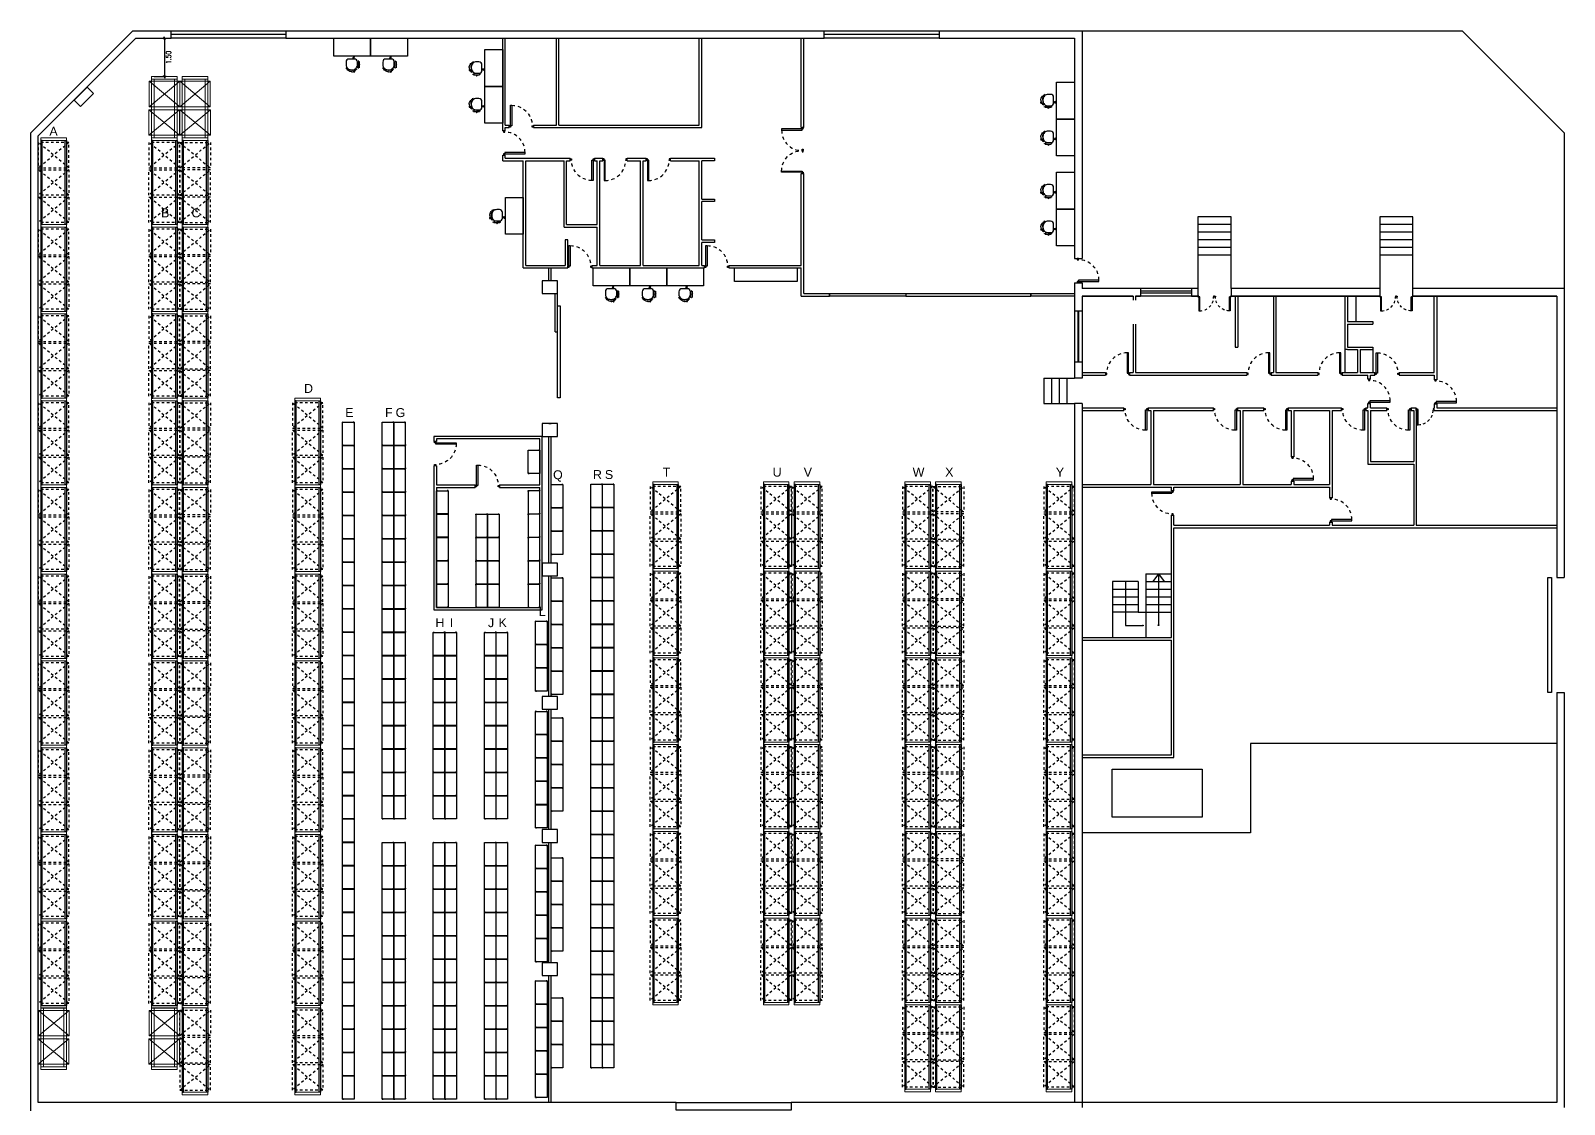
# Model space of a CAD drawing. Header units: metres. Extents: x 2307.3 to 2367.4, y 519 to 589.
# Drawn here: x 2307.3 to 2367.4, y 546.9 to 589 of the extents above; entities that cross this region are included whole.
import ezdxf

# ---------------------------------------------------------------- set-up
doc = ezdxf.new("R2010")
doc.units = ezdxf.units.M
for name, pattern in [('CONTINUA', [0]), ('DASHED', [0.75, 0.5, -0.25]), ('JIS_02_1.2', [2.5, 1.25, -1.25])]:
    doc.linetypes.add(name, pattern=pattern)
for name, color, linetype in [('01-MUROS EXTERIORES', 6, 'Continuous'), ('02-MUROS INTERIORES', 6, 'Continuous'), ('04-CARPINTERIAS', 4, 'Continuous'), ('05-LINEAS DE PROYECCION', 252, 'Continuous'), ('06-MOBILIARIO', 252, 'Continuous'), ('09-REJAS', 3, 'Continuous'), ('10-COTAS', 6, 'Continuous'), ('11-TEXTO', 3, 'Continuous'), ('Cotas', 7, 'Continuous'), ('EST. LIVIANAS - LARA', 252, 'Continuous'), ('estanterías RACK', 30, 'CONTINUA'), ('Mobiliario', 7, 'Continuous'), ('Racks', 10, 'Continuous')]:
    doc.layers.add(name, color=color, linetype=linetype)
for name, color, linetype, lineweight in [('BASTIDOR', 162, 'Continuous', 5), ('bastidores', 5, 'Continuous', 0), ('largueros', 22, 'Continuous', 0), ('Racks General', 8, 'Continuous', 0)]:
    doc.layers.add(name, color=color, linetype=linetype, lineweight=lineweight)
doc.styles.add('COTAS', font='romans.shx', dxfattribs={"width": 0.7})
doc.styles.get("Standard").update_dxf_attribs({"font": 'arial.ttf'})
doc.dimstyles.new('COTA-I-100', dxfattribs={"dimtxt": 0.2, "dimasz": 0.06, "dimexe": 0, "dimexo": 0, "dimgap": 0.04, "dimtad": 0, "dimzin": 4, "dimdsep": 46, "dimtxsty": 'COTAS', "dimblk": 'M2_COTA', "dimcen": 0.06, "dimclrd": 1, "dimclre": 251, "dimclrt": 2, "dimadec": 0, "dimazin": 0, "dimtfac": 1, "dimtmove": 0, "dimatfit": 3, "dimldrblk": 'M2_COTA', "dimfxl": 0, "dimtvp": -0.8, "dimtolj": 1, "dimtzin": 0, "dimarcsym": 0})

# ---------------------------------------------------------------- blocks, each defined once
blk = doc.blocks.new('A$C145B56B2')
at = {"layer": '04-CARPINTERIAS'}
for p, q in [((0.900001, 0.850001), (0.850001, 0.850001)), ((0.850001, 0.850001), (0.850001, 0.050001)), ((0.900001, 0.050001), (0.900001, 0.850001)), ((0.000001, 0.050001), (0.000001, 0.000001)), ((0.050001, 0.050001), (0.000001, 0.050001)), ((0.000001, 0.000001), (0.050001, 0.000001)), ((0.050001, 0.000001), (0.050001, 0.050001)), ((0.850001, 0.050001), (0.900001, 0.050001)), ((0.900001, 0.050001), (0.900001, 0.000001)), ((0.950001, 0.050001), (0.900001, 0.050001)), ((0.900001, 0.000001), (0.950001, 0.000001)), ((0.950001, 0.000001), (0.950001, 0.050001))]:
    blk.add_line(p, q, dxfattribs=at)
at = {"layer": '05-LINEAS DE PROYECCION', "linetype": 'JIS_02_1.2', "ltscale": 0.1}
blk.add_arc((0.850001, 0.050001), 0.8, 90, 180, dxfattribs=at)
blk = doc.blocks.new('M2_COTA')
for p, q in [((-1, 0), (1, 0)), ((0, 1), (0, -1))]:
    blk.add_line(p, q)
at = {"const_width": 0.2}
blk.add_lwpolyline([(-1, -1), (1, 1)], dxfattribs=at)
blk = doc.blocks.new('*D29')
at = {"layer": '10-COTAS', "color": 251, "lineweight": -2, "transparency": 16777216}
for p, q in [((2312.145925, 588.668659), (2312.560088, 588.668659)), ((2312.149858, 587.168659), (2312.560088, 587.168659))]:
    blk.add_line(p, q, dxfattribs=at)
at = {"layer": '10-COTAS', "color": 1, "lineweight": -2, "transparency": 16777216}
blk.add_line((2312.560088, 588.608659), (2312.560088, 587.228659), dxfattribs=at)
at = {"layer": 'Defpoints', "color": 0, "transparency": 16777216}
for p in [(2312.145925, 588.668659), (2312.149858, 587.168659), (2312.560088, 587.168659)]:
    blk.add_point(p, dxfattribs=at)
at = {"layer": '10-COTAS', "color": 1, "lineweight": -2, "transparency": 16777216, "xscale": 0.06, "yscale": 0.06, "zscale": 0.06}
for p, rotation in [((2312.560088, 588.668659), 90), ((2312.560088, 587.168659), 270)]:
    blk.add_blockref('M2_COTA', p, dxfattribs=dict(at, rotation=rotation))
at = {"layer": '10-COTAS', "color": 2, "transparency": 16777216, "insert": (2312.720088, 587.918659), "char_height": 0.2, "attachment_point": 5, "rotation": 90, "style": 'COTAS'}
blk.add_mtext('\\A1;1.50', dxfattribs=at)
blk = doc.blocks.new('A$C0D016993')
at = {"linetype": 'DASHED', "ltscale": 0.05}
for points in [[(0, 1.2), (1, 1.2), (1, 0), (0, 0), (0, 1.2)], [(0, 1.2), (1, 0)], [(1, 1.2), (0, 0)]]:
    blk.add_lwpolyline(points, dxfattribs=at)
blk = doc.blocks.new('m3bblock')
at = {"layer": 'BASTIDOR'}
for points in [[(-749.171764, 662.79461), (-749.071764, 662.79461), (-749.071764, 661.79461), (-749.171764, 661.79461)], [(-749.171764, 662.79461), (-749.071764, 662.79461), (-749.071764, 661.79461), (-749.171764, 661.79461)], [(-745.771764, 662.79461), (-745.671764, 662.79461), (-745.671764, 661.79461), (-745.771764, 661.79461)], [(-745.771764, 662.79461), (-745.671764, 662.79461), (-745.671764, 661.79461), (-745.771764, 661.79461)]]:
    blk.add_lwpolyline(points, close=True, dxfattribs=at)
at = {"layer": 'estanterías RACK'}
for points in [[(-749.071764, 662.74461), (-745.771764, 662.74461), (-745.771764, 662.79461), (-749.071764, 662.79461)], [(-749.071764, 661.84461), (-745.771764, 661.84461), (-745.771764, 661.79461), (-749.071764, 661.79461)]]:
    blk.add_lwpolyline(points, close=True, dxfattribs=at)
at = {"color": 253, "rotation": 180}
for p in [(-747.991764, 662.89461), (-746.921764, 662.89461)]:
    blk.add_blockref('A$C0D016993', p, dxfattribs=at)
at = {"color": 253, "xscale": -1, "rotation": 180}
blk.add_blockref('A$C0D016993', (-746.851764, 662.89461), dxfattribs=at)
blk = doc.blocks.new('Rack 2300')
at = {"layer": 'bastidores'}
for p, q in [((0, 2.4), (0, 2.5)), ((0, 2.5), (1, 2.5)), ((0, 2.4), (0, 2.41)), ((1, 2.5), (1, 2.4)), ((1, 2.4), (0, 2.4)), ((0, 0), (0, 0.1)), ((0, 0.1), (1, 0.1)), ((0, 0), (0, 0.01)), ((1, 0), (0, 0)), ((1, 0.1), (1, 0))]:
    blk.add_line(p, q, dxfattribs=at)
at = {"layer": 'largueros'}
for p, q in [((0.1, 2.4), (0, 2.4)), ((0, 2.4), (0, 0.1)), ((0.1, 0.1), (0.1, 2.4)), ((1, 2.4), (0.9, 2.4)), ((0.9, 2.4), (0.9, 0.1)), ((1, 0.1), (1, 2.4)), ((0, 0.1), (0.1, 0.1)), ((0.9, 0.1), (1, 0.1))]:
    blk.add_line(p, q, dxfattribs=at)
at = {"layer": 'Racks General'}
for p, q in [((1.102585, 2.318255), (-0.097415, 2.318255)), ((-0.097415, 2.318255), (-0.097415, 1.318255)), ((-0.097415, 1.318255), (1.102585, 2.318255)), ((-0.097415, 2.318255), (1.102585, 1.318255)), ((1.102585, 2.318255), (1.102585, 1.318255)), ((1.099031, 1.203554), (-0.100969, 1.203554)), ((-0.100969, 1.203554), (-0.100969, 0.203554)), ((-0.100969, 0.203554), (1.099031, 1.203554)), ((-0.100969, 1.203554), (1.099031, 0.203554)), ((1.102585, 1.318255), (-0.097415, 1.318255)), ((1.099031, 1.203554), (1.099031, 0.203554)), ((1.099031, 0.203554), (-0.100969, 0.203554))]:
    blk.add_line(p, q, dxfattribs=at)
blk = doc.blocks.new('WWSW')
at = {"layer": 'Mobiliario', "color": 0}
for p, q in [((5669.043421, 3007.553047), (5669.043421, 3007.533047)), ((5669.302354, 3007.573047), (5669.063339, 3007.573047)), ((5669.302354, 3007.513047), (5669.063339, 3007.513047)), ((5669.176856, 3007.502994), (5669.177096, 3007.513047)), ((5669.216704, 3007.503047), (5669.216943, 3007.513047)), ((5669.322272, 3007.553047), (5669.322272, 3007.533047)), ((5668.982334, 3007.308047), (5668.972372, 3007.308047)), ((5668.982334, 3007.248047), (5668.972372, 3007.248047)), ((5668.984094, 3007.330045), (5668.974513, 3007.333428)), ((5668.993461, 3007.369139), (5668.984066, 3007.372456)), ((5669.040124, 3007.112115), (5669.006317, 3007.067671)), ((5669.070903, 3007.086679), (5669.037975, 3007.043391)), ((5669.400548, 3007.361631), (5669.452902, 3007.37733)), ((5669.400548, 3007.319886), (5669.464301, 3007.339002)), ((5669.465294, 3007.370609), (5669.470994, 3007.351445))]:
    blk.add_line(p, q, dxfattribs=at)
blk.add_lwpolyline([(5669.517071, 3006.578047), (5670.214199, 3006.578047), (5670.214199, 3008.018047), (5669.517071, 3008.018047)], close=True, dxfattribs=at)
for points in [[(5668.9026, 3007.278047), (5668.9026, 3007.303047, -0.207449), (5669.000053, 3007.462472, -0.207449)], [(5668.972312, 3007.278047), (5668.972312, 3007.303047, -0.178789), (5669.022532, 3007.439562, -0.178789)], [(5669.168344, 3007.573047, -0.107506), (5669.169242, 3007.574972), (5669.186655, 3007.597863, -0.414214), (5669.193634, 3007.598801), (5669.226364, 3007.573699, -0.047977), (5669.227063, 3007.573047, -0.047977)], [(5668.916709, 3007.356021), (5668.896117, 3007.359396, -0.414214), (5668.892004, 3007.365136), (5668.896625, 3007.393564, -0.414214), (5668.902341, 3007.397693), (5668.934556, 3007.392414)], [(5668.9026, 3007.278047), (5668.9026, 3007.253047, 0.207449), (5669.000053, 3007.093623, 0.207449)], [(5668.972312, 3007.278047), (5668.972312, 3007.253047, 0.178789), (5669.022532, 3007.116532, 0.178789)], [(5669.496175, 3007.359768), (5669.465696, 3007.331954, -0.414214), (5669.458662, 3007.332292), (5669.455089, 3007.33624)], [(5669.458108, 3007.377464), (5669.470185, 3007.388484, -0.414214), (5669.477219, 3007.388147), (5669.496511, 3007.366831, -0.414214), (5669.496175, 3007.359768, -0.414214)]]:
    blk.add_lwpolyline(points, format="xyb", dxfattribs=at)
blk.add_lwpolyline([(5669.181451, 3007.503047), (5669.28104, 3007.503047, -0.414214), (5669.400548, 3007.383047), (5669.400548, 3007.173047, -0.414214), (5669.28104, 3007.053047), (5669.181451, 3007.053047, -0.414214), (5668.982271, 3007.253047), (5668.982271, 3007.303047, -0.414214)], format="xyb", close=True, dxfattribs=at)
for centre, radius, start, end in [((5669.007684, 3007.447447), 0.016866, 62.127554, 207.020489), ((5669.063339, 3007.553047), 0.02, 180, 270), ((5669.063339, 3007.533047), 0.02, 270, 0), ((5669.302354, 3007.553047), 0.02, 90, 180), ((5669.302354, 3007.533047), 0.02, 0, 90), ((5668.931651, 3007.380362), 0.01, 170.782548, 250.626874), ((5668.925044, 3007.361495), 0.01, 250.626874, 302.01099), ((5669.007684, 3007.108648), 0.016866, 332.979511, 117.872446), ((5669.455752, 3007.367748), 0.01, 106.626874, 196.626874), ((5669.461451, 3007.348584), 0.01, 16.626874, 106.626874)]:
    blk.add_arc(centre, radius, start, end, dxfattribs=at)
blk = doc.blocks.new('estanteria_liviana_90x45')
for p, q in [((-0.9125, 0.448), (-0.9125, 0.416)), ((-0.9105, 0.416), (-0.9125, 0.416)), ((-0.9125, 0.003), (-0.9125, 0.035)), ((-0.9105, 0.035), (-0.9125, 0.035)), ((-0.9105, 0.448), (-0.9105, 0.416)), ((-0.9105, 0.003), (-0.9105, 0.035)), ((-0.8755, 0.453), (-0.9075, 0.453)), ((-0.8755, 0.451), (-0.9075, 0.451)), ((-0.8755, 0), (-0.9075, 0)), ((-0.8755, 0.451), (-0.8755, 0.453)), ((-0.8755, 0), (-0.8755, -0.002)), ((-0.0345, 0.453), (-0.0025, 0.453)), ((-0.0345, 0.451), (-0.0345, 0.453)), ((-0.0345, 0.451), (-0.0025, 0.451)), ((-0.0345, 0), (-0.0025, 0)), ((-0.0345, 0), (-0.0345, -0.002)), ((0.0005, 0.448), (0.0005, 0.416)), ((0.0005, 0.416), (0.0025, 0.416)), ((0.0005, 0.003), (0.0005, 0.035)), ((0.0005, 0.035), (0.0025, 0.035)), ((0.0025, 0.448), (0.0025, 0.416)), ((0.0025, 0.003), (0.0025, 0.035)), ((-0.8755, -0.002), (-0.9075, -0.002)), ((-0.0345, -0.002), (-0.0025, -0.002))]:
    blk.add_line(p, q)
blk.add_lwpolyline([(-0.9125, 0), (-0.9125, 0.451), (0.0005, 0.451), (0.0005, 0)], close=True)
for centre, radius, start, end in [((-0.9075, 0.448), 0.005, 90, 180), ((-0.9075, 0.003), 0.005, 180, 270), ((-0.9075, 0.448), 0.003, 90, 180), ((-0.9075, 0.003), 0.003, 180, 270), ((-0.0025, 0.448), 0.005, 0, 90), ((-0.0025, 0.448), 0.003, 0, 90), ((-0.0025, 0.003), 0.003, 270, 0), ((-0.0025, 0.003), 0.005, 270, 0)]:
    blk.add_arc(centre, radius, start, end)

msp = doc.modelspace()

# ---------------------------------------------------------------- linework, layer by layer
at = {"layer": '01-MUROS EXTERIORES'}
for p, q in [((2311.316878, 588.968659), (2307.316878, 584.968659)), ((2311.441142, 588.668659), (2307.616878, 584.844395)), ((2311.316878, 588.968659), (2311.316878, 588.968659)), ((2311.316878, 588.968659), (2312.816878, 588.968659)), ((2311.441142, 588.668659), (2312.816878, 588.668659)), ((2317.316878, 588.968659), (2317.316878, 588.668659)), ((2317.316878, 588.968659), (2338.416878, 588.968659)), ((2317.316878, 588.668659), (2338.416878, 588.668659)), ((2342.916878, 588.968659), (2348.516878, 588.968659)), ((2342.916878, 588.668659), (2348.216878, 588.668659)), ((2348.216878, 588.668659), (2348.216878, 580.04249)), ((2348.516878, 588.968659), (2348.516878, 580.04249)), ((2307.316878, 527.168659), (2307.316878, 584.968659)), ((2307.616878, 546.968659), (2307.616878, 584.844395)), ((2325.916878, 585.268659), (2326.066285, 585.268659)), ((2325.916878, 585.168659), (2326.066285, 585.168659)), ((2327.016285, 585.268659), (2327.916878, 585.268659)), ((2327.016285, 585.168659), (2333.616878, 585.168659)), ((2328.016878, 585.268659), (2333.516878, 585.268659)), ((2367.416878, 584.968659), (2367.416878, 578.468659)), ((2325.816878, 583.868659), (2326.616878, 583.868659)), ((2325.916878, 583.968659), (2328.46202, 583.968659)), ((2326.716878, 583.868659), (2328.216878, 583.868659)), ((2328.316878, 583.868659), (2328.46202, 583.868659)), ((2329.41202, 583.968659), (2329.735491, 583.968659)), ((2329.41202, 583.868659), (2329.516878, 583.868659)), ((2329.616878, 583.868659), (2329.735491, 583.868659)), ((2330.685491, 583.968659), (2331.435491, 583.968659)), ((2330.685491, 583.868659), (2331.216878, 583.868659)), ((2331.316878, 583.868659), (2331.435491, 583.868659)), ((2332.385491, 583.968659), (2333.616878, 583.968659)), ((2332.385491, 583.868659), (2333.516878, 583.868659)), ((2326.616878, 579.668659), (2328.361911, 579.668659)), ((2326.716878, 579.768659), (2328.261911, 579.768659)), ((2329.311911, 579.768659), (2329.516878, 579.768659)), ((2329.311911, 579.668659), (2333.726669, 579.668659)), ((2329.616878, 579.768659), (2331.216878, 579.768659)), ((2331.316878, 579.768659), (2333.516878, 579.768659)), ((2333.616878, 579.768659), (2333.726669, 579.768659)), ((2334.676669, 579.768659), (2337.516878, 579.768659)), ((2334.676669, 579.668659), (2337.516878, 579.668659)), ((2348.216878, 579.09249), (2348.216878, 577.988814)), ((2348.516878, 579.09249), (2348.516878, 578.868659)), ((2350.808955, 578.868659), (2348.516878, 578.868659)), ((2350.808955, 578.868659), (2350.808955, 578.568659)), ((2353.059665, 578.868659), (2352.808955, 578.868659)), ((2352.808955, 578.868659), (2352.808955, 578.568659)), ((2353.059665, 578.868659), (2353.059665, 578.568659)), ((2360.184451, 578.868659), (2354.359665, 578.868659)), ((2354.359665, 578.868659), (2354.359665, 578.568659)), ((2367.416878, 578.868659), (2361.484451, 578.868659)), ((2348.516878, 578.568659), (2348.516878, 577.988814)), ((2350.516878, 578.568659), (2348.516878, 578.568659)), ((2350.616878, 578.568659), (2350.808955, 578.568659)), ((2350.808955, 578.568659), (2350.616878, 578.568659)), ((2353.059665, 578.568659), (2352.808955, 578.568659)), ((2360.184451, 578.568659), (2354.359665, 578.568659)), ((2367.116878, 578.568659), (2361.484451, 578.568659)), ((2367.116878, 578.568659), (2367.116878, 567.538659)), ((2367.416878, 578.468659), (2367.416878, 567.538659)), ((2348.216878, 577.988814), (2348.516878, 577.988814)), ((2348.216878, 575.988814), (2348.516878, 575.988814)), ((2348.216878, 575.988814), (2348.216878, 575.351895)), ((2348.516878, 575.988814), (2348.516878, 575.351895)), ((2348.216878, 574.351895), (2348.216878, 546.968659)), ((2348.516878, 574.351895), (2348.516878, 546.768659)), ((2367.116878, 567.538659), (2367.416878, 567.538659)), ((2367.116878, 563.038659), (2367.416878, 563.038659)), ((2367.116878, 563.038659), (2367.116878, 546.968659)), ((2367.416878, 563.038659), (2367.416878, 546.768659)), ((2332.616878, 546.968659), (2307.616878, 546.968659)), ((2367.116878, 546.968659), (2337.116878, 546.968659)), ((2337.116878, 546.968659), (2337.116878, 546.768659))]:
    msp.add_line(p, q, dxfattribs=at)
at = {"layer": '01-MUROS EXTERIORES', "color": 0}
for p, q in [((2353.059665, 581.668659), (2353.059665, 578.868659)), ((2354.359665, 581.668659), (2353.059665, 581.668659)), ((2354.359665, 581.368659), (2353.059665, 581.368659)), ((2354.359665, 578.868659), (2354.359665, 581.668659)), ((2361.484451, 581.668659), (2360.184451, 581.668659)), ((2360.184451, 581.668659), (2360.184451, 578.568659)), ((2361.484451, 581.368659), (2360.184451, 581.368659)), ((2361.484451, 578.568659), (2361.484451, 581.668659)), ((2354.359665, 581.068659), (2353.059665, 581.068659)), ((2354.359665, 580.768659), (2353.059665, 580.768659)), ((2361.484451, 581.068659), (2360.184451, 581.068659)), ((2361.484451, 580.768659), (2360.184451, 580.768659)), ((2354.359665, 580.468659), (2353.059665, 580.468659)), ((2354.359665, 580.168659), (2353.059665, 580.168659)), ((2361.484451, 580.468659), (2360.184451, 580.468659)), ((2361.484451, 580.168659), (2360.184451, 580.168659))]:
    msp.add_line(p, q, dxfattribs=at)
at = {"layer": '02-MUROS INTERIORES'}
for p, q in [((2312.816878, 588.668659), (2312.816878, 588.968659)), ((2325.816878, 585.046284), (2325.816878, 588.668659)), ((2325.916878, 585.268659), (2325.916878, 588.668659)), ((2327.916878, 585.268659), (2327.916878, 588.668659)), ((2328.016878, 585.268659), (2328.016878, 588.668659)), ((2333.516878, 585.268659), (2333.516878, 588.668659)), ((2333.616878, 585.168659), (2333.616878, 588.668659)), ((2337.516878, 585.168659), (2337.516878, 588.668659)), ((2337.616878, 585.168659), (2337.616878, 588.668659)), ((2338.416878, 588.668659), (2338.416878, 588.968659)), ((2342.916878, 588.968659), (2342.916878, 588.668659)), ((2325.816878, 585.046284), (2325.916878, 585.046284)), ((2325.916878, 585.046284), (2325.916878, 585.168659)), ((2326.066285, 585.268659), (2326.066285, 585.168659)), ((2327.016285, 585.268659), (2327.016285, 585.168659)), ((2337.516878, 585.168659), (2337.616878, 585.168659)), ((2337.516878, 584.268199), (2337.516878, 584.269119)), ((2325.816878, 583.868659), (2325.816878, 584.096284)), ((2325.816878, 584.096284), (2325.916878, 584.096284)), ((2325.916878, 583.968659), (2325.916878, 584.096284)), ((2326.616878, 579.668659), (2326.616878, 583.868659)), ((2326.716878, 579.768659), (2326.716878, 583.868659)), ((2328.216878, 581.268659), (2328.216878, 583.868659)), ((2328.316878, 581.368659), (2328.316878, 583.868659)), ((2328.316878, 583.868659), (2328.46202, 583.868659)), ((2328.46202, 583.868659), (2328.46202, 583.968659)), ((2329.41202, 583.868659), (2329.41202, 583.968659)), ((2329.41202, 583.868659), (2329.516878, 583.868659)), ((2329.516878, 581.368659), (2329.516878, 583.868659)), ((2329.616878, 579.768659), (2329.616878, 583.868659)), ((2329.735491, 583.868659), (2329.735491, 583.968659)), ((2330.685491, 583.868659), (2330.685491, 583.968659)), ((2331.216878, 579.768659), (2331.216878, 583.868659)), ((2331.316878, 579.768659), (2331.316878, 583.868659)), ((2331.435491, 583.868659), (2331.435491, 583.968659)), ((2332.385491, 583.868659), (2332.385491, 583.968659)), ((2333.516878, 579.768659), (2333.516878, 583.868659)), ((2333.616878, 583.968659), (2334.116878, 583.968659)), ((2334.116878, 583.868659), (2333.616878, 583.868659)), ((2333.616878, 582.368659), (2333.616878, 583.868659)), ((2334.116878, 583.968659), (2334.116878, 583.868659)), ((2337.516878, 583.368659), (2337.616878, 583.368659)), ((2337.516878, 579.768659), (2337.516878, 583.368659)), ((2337.616878, 578.668659), (2337.616878, 583.368659)), ((2333.616878, 582.368659), (2334.116878, 582.368659)), ((2334.116878, 582.268659), (2333.616878, 582.268659)), ((2333.616878, 580.768659), (2333.616878, 582.268659)), ((2334.116878, 582.368659), (2334.116878, 582.268659)), ((2328.216878, 581.268659), (2329.516878, 581.268659)), ((2328.316878, 581.368659), (2329.516878, 581.368659)), ((2329.516878, 579.768659), (2329.516878, 581.268659)), ((2328.361911, 580.768659), (2328.261911, 580.768659)), ((2328.261911, 580.768659), (2328.261911, 579.768659)), ((2328.361911, 579.768659), (2328.361911, 580.768659)), ((2333.616878, 580.768659), (2334.116878, 580.768659)), ((2333.616878, 579.768659), (2333.616878, 580.668659)), ((2334.116878, 580.668659), (2333.616878, 580.668659)), ((2334.116878, 580.768659), (2334.116878, 580.668659)), ((2348.216878, 580.04249), (2348.516878, 580.04249)), ((2328.361911, 579.768659), (2328.361911, 579.668659)), ((2329.311911, 579.768659), (2329.311911, 579.668659)), ((2333.726669, 579.768659), (2333.726669, 579.668659)), ((2334.676669, 579.768659), (2334.676669, 579.668659)), ((2337.516878, 578.568659), (2337.516878, 579.668659)), ((2348.216878, 579.09249), (2348.516878, 579.09249)), ((2337.516878, 578.568659), (2338.616878, 578.568659)), ((2337.616878, 578.668659), (2338.616878, 578.668659)), ((2338.616878, 578.668659), (2338.616878, 578.568659)), ((2341.616878, 578.668659), (2341.616878, 578.568659)), ((2341.616878, 578.668659), (2346.516878, 578.668659)), ((2341.616878, 578.568659), (2346.516878, 578.568659)), ((2348.516878, 578.568659), (2350.516878, 578.568659)), ((2350.516878, 578.568659), (2350.516878, 578.411249)), ((2350.616878, 578.568659), (2350.616878, 578.411249)), ((2350.616878, 578.568659), (2350.616878, 578.411249)), ((2352.808955, 578.568659), (2353.059665, 578.568659)), ((2354.359665, 578.568659), (2360.184451, 578.568659)), ((2354.516878, 578.568659), (2354.516878, 576.568659)), ((2354.516878, 578.568659), (2354.616878, 578.568659)), ((2354.616878, 578.568659), (2354.616878, 576.568659)), ((2356.016878, 578.568659), (2356.016878, 575.568659)), ((2356.116878, 578.568659), (2356.116878, 575.568659)), ((2358.816878, 578.568659), (2358.816878, 576.468659)), ((2358.916878, 578.568659), (2358.916878, 577.568659)), ((2361.484451, 578.568659), (2367.116878, 578.568659)), ((2362.316878, 575.568659), (2362.316878, 578.568659)), ((2362.416878, 578.568659), (2362.416878, 575.29023)), ((2358.916878, 577.568659), (2359.916878, 577.568659)), ((2359.916878, 577.568659), (2359.916878, 577.468659)), ((2350.516878, 577.461249), (2350.516878, 575.568659)), ((2350.616878, 577.461249), (2350.616878, 575.568659)), ((2350.616878, 577.461249), (2350.616878, 575.568659)), ((2358.916878, 577.468659), (2359.916878, 577.468659)), ((2358.916878, 577.468659), (2358.916878, 576.568659)), ((2354.516878, 576.568659), (2354.616878, 576.568659)), ((2358.916878, 576.468659), (2358.816878, 576.468659)), ((2358.916878, 576.568659), (2359.916878, 576.568659)), ((2358.916878, 576.468659), (2359.316878, 576.468659)), ((2359.316878, 576.468659), (2359.316878, 575.568659)), ((2359.416878, 576.468659), (2359.416878, 575.568659)), ((2359.416878, 576.468659), (2359.916878, 576.468659)), ((2359.916878, 576.568659), (2359.916878, 576.468659)), ((2348.516878, 575.351895), (2348.216878, 575.351895)), ((2348.516878, 575.568659), (2349.432579, 575.568659)), ((2348.516878, 575.468659), (2349.432579, 575.468659)), ((2349.432579, 575.568659), (2349.432579, 575.468659)), ((2350.382579, 575.568659), (2350.382579, 575.468659)), ((2350.382579, 575.568659), (2350.516878, 575.568659)), ((2350.382579, 575.468659), (2354.976169, 575.468659)), ((2350.616878, 575.568659), (2354.976169, 575.568659)), ((2354.976169, 575.568659), (2354.976169, 575.468659)), ((2355.926169, 575.568659), (2355.926169, 575.468659)), ((2355.926169, 575.568659), (2356.016878, 575.568659)), ((2355.926169, 575.468659), (2357.754895, 575.468659)), ((2356.116878, 575.568659), (2357.754895, 575.568659)), ((2357.754895, 575.568659), (2357.754895, 575.468659)), ((2358.704895, 575.568659), (2358.704895, 575.468659)), ((2358.704895, 575.568659), (2359.316878, 575.568659)), ((2358.704895, 575.468659), (2359.716878, 575.468659)), ((2359.416878, 575.568659), (2359.991206, 575.568659)), ((2359.716878, 575.314227), (2359.716878, 575.468659)), ((2359.816878, 575.314227), (2359.716878, 575.314227)), ((2359.816878, 575.314227), (2359.816878, 575.468659)), ((2359.816878, 575.468659), (2359.991206, 575.468659)), ((2359.991206, 575.568659), (2359.991206, 575.468659)), ((2360.941206, 575.568659), (2360.941206, 575.468659)), ((2360.941206, 575.568659), (2362.316878, 575.568659)), ((2360.941206, 575.468659), (2362.316878, 575.468659)), ((2362.316878, 575.468659), (2362.316878, 575.29023)), ((2362.416878, 575.29023), (2362.316878, 575.29023)), ((2348.516878, 574.351895), (2348.216878, 574.351895)), ((2348.516878, 574.18537), (2350.155585, 574.18537)), ((2348.516878, 574.08537), (2350.155585, 574.08537)), ((2348.516878, 574.08537), (2348.516878, 571.18537)), ((2350.155585, 574.08537), (2350.155585, 574.18537)), ((2351.105585, 574.08537), (2351.105585, 574.18537)), ((2351.105585, 574.18537), (2353.664258, 574.18537)), ((2351.105585, 574.08537), (2351.216878, 574.08537)), ((2351.216878, 574.08537), (2351.216878, 571.18537)), ((2351.316878, 574.08537), (2351.316878, 571.18537)), ((2351.316878, 574.08537), (2353.664258, 574.08537)), ((2353.664258, 574.08537), (2353.664258, 574.18537)), ((2354.614258, 574.08537), (2354.614258, 574.18537)), ((2354.614258, 574.18537), (2355.647174, 574.18537)), ((2354.614258, 574.08537), (2354.716878, 574.08537)), ((2354.716878, 574.08537), (2354.716878, 571.18537)), ((2354.816878, 574.08537), (2354.816878, 571.18537)), ((2354.816878, 574.08537), (2355.647174, 574.08537)), ((2355.647174, 574.08537), (2355.647174, 574.18537)), ((2356.597174, 574.08537), (2356.597174, 574.18537)), ((2356.597174, 574.18537), (2358.683731, 574.18537)), ((2356.597174, 574.08537), (2356.716878, 574.08537)), ((2356.716878, 574.08537), (2356.716878, 572.262597)), ((2356.816878, 574.08537), (2356.816878, 572.262597)), ((2356.816878, 574.08537), (2358.216878, 574.08537)), ((2358.216878, 574.08537), (2358.216878, 571.18537)), ((2358.316878, 574.08537), (2358.316878, 570.661875)), ((2358.316878, 574.08537), (2358.683731, 574.08537)), ((2358.683731, 574.08537), (2358.683731, 574.18537)), ((2359.633731, 574.08537), (2359.633731, 574.18537)), ((2359.633731, 574.18537), (2359.716878, 574.18537)), ((2359.633731, 574.08537), (2359.716878, 574.08537)), ((2359.716878, 574.18537), (2359.716878, 574.364227)), ((2359.816878, 574.364227), (2359.716878, 574.364227)), ((2359.716878, 574.08537), (2359.716878, 571.98537)), ((2359.816878, 574.18537), (2359.816878, 574.364227)), ((2359.816878, 574.18537), (2360.458841, 574.18537)), ((2359.816878, 574.08537), (2359.816878, 572.08537)), ((2359.816878, 574.08537), (2360.458841, 574.08537)), ((2359.816878, 574.08537), (2360.458841, 574.08537)), ((2360.458841, 574.08537), (2360.458841, 574.18537)), ((2361.408841, 574.08537), (2361.408841, 574.18537)), ((2361.408841, 574.18537), (2361.616878, 574.18537)), ((2361.408841, 574.08537), (2361.516878, 574.08537)), ((2361.408841, 574.08537), (2361.516878, 574.08537)), ((2361.516878, 574.08537), (2361.516878, 572.08537)), ((2361.516878, 574.08537), (2361.516878, 574.08537)), ((2361.616878, 574.08537), (2361.616878, 574.18537)), ((2361.616878, 574.08537), (2361.616878, 569.58537)), ((2362.316725, 574.08537), (2362.316725, 574.18537)), ((2362.316725, 574.18537), (2362.316878, 574.18537)), ((2362.316725, 574.08537), (2367.116878, 574.08537)), ((2362.416878, 574.34023), (2362.316878, 574.34023)), ((2362.316878, 574.34023), (2362.316878, 574.18537)), ((2362.416878, 574.34023), (2362.416878, 574.18537)), ((2362.416878, 574.18537), (2367.116878, 574.18537)), ((2327.366878, 573.068659), (2323.116878, 573.068659)), ((2323.116878, 573.068659), (2323.116878, 572.86987)), ((2323.216878, 572.86987), (2323.116878, 572.86987)), ((2327.266878, 572.968659), (2323.216878, 572.968659)), ((2323.216878, 572.968659), (2323.216878, 572.86987)), ((2327.266878, 571.168659), (2327.266878, 572.968659)), ((2327.366878, 571.068659), (2327.366878, 573.068659)), ((2356.716878, 572.262597), (2356.816878, 572.262597)), ((2356.816878, 572.262597), (2356.716878, 572.262597)), ((2323.216878, 571.91987), (2323.116878, 571.91987)), ((2323.116878, 571.91987), (2323.116878, 571.168659)), ((2323.216878, 571.91987), (2323.216878, 571.168659)), ((2359.716878, 571.98537), (2361.516878, 571.98537)), ((2359.816878, 572.08537), (2361.516878, 572.08537)), ((2361.516878, 571.98537), (2361.516878, 569.58537)), ((2323.116878, 571.168659), (2323.116878, 566.268659)), ((2323.216878, 571.168659), (2324.739344, 571.168659)), ((2323.216878, 571.068659), (2324.739344, 571.068659)), ((2323.216878, 571.068659), (2323.216878, 566.368659)), ((2324.739344, 571.168659), (2324.739344, 571.068659)), ((2325.689344, 571.168659), (2325.689344, 571.068659)), ((2325.689344, 571.168659), (2327.266878, 571.168659)), ((2325.689344, 571.068659), (2327.266878, 571.068659)), ((2327.266878, 566.368659), (2327.266878, 571.068659)), ((2327.366878, 566.268659), (2327.366878, 571.068659)), ((2348.516878, 571.18537), (2351.216878, 571.18537)), ((2348.516878, 571.08537), (2352.016878, 571.08537)), ((2351.316878, 571.18537), (2354.716878, 571.18537)), ((2352.016878, 570.938041), (2352.016878, 571.08537)), ((2352.116878, 571.08537), (2358.216878, 571.08537)), ((2352.116878, 570.938041), (2352.116878, 571.08537)), ((2354.816878, 571.18537), (2356.716878, 571.18537)), ((2356.716878, 571.312597), (2356.816878, 571.312597)), ((2356.716878, 571.312597), (2356.716878, 571.18537)), ((2356.816878, 571.312597), (2356.716878, 571.312597)), ((2356.816878, 571.312597), (2356.816878, 571.18537)), ((2356.816878, 571.18537), (2358.216878, 571.18537)), ((2358.216878, 571.08537), (2358.216878, 570.661875)), ((2352.016878, 570.938041), (2352.116878, 570.938041)), ((2358.216878, 570.661875), (2358.316878, 570.661875)), ((2352.016878, 569.988041), (2352.116878, 569.988041)), ((2352.016878, 565.18537), (2352.016878, 569.988041)), ((2352.116878, 569.58537), (2352.116878, 569.988041)), ((2352.116878, 569.58537), (2358.216878, 569.58537)), ((2352.116878, 569.48537), (2367.116878, 569.48537)), ((2352.116878, 560.48537), (2352.116878, 569.48537)), ((2358.216878, 569.711875), (2358.316878, 569.711875)), ((2358.216878, 569.711875), (2358.216878, 569.58537)), ((2358.316878, 569.711875), (2358.316878, 569.58537)), ((2358.316878, 569.58537), (2361.516878, 569.58537)), ((2361.616878, 569.58537), (2367.116878, 569.58537)), ((2323.116878, 566.268659), (2327.366878, 566.268659)), ((2323.216878, 566.368659), (2327.266878, 566.368659)), ((2348.516878, 565.18537), (2352.016878, 565.18537)), ((2348.516878, 565.08537), (2352.016878, 565.08537)), ((2352.016878, 560.58537), (2352.016878, 565.08537)), ((2348.516878, 560.58537), (2352.016878, 560.58537)), ((2348.516878, 560.48537), (2352.116878, 560.48537))]:
    msp.add_line(p, q, dxfattribs=at)
at = {"layer": '02-MUROS INTERIORES', "color": 0}
for p, q in [((2347.016878, 575.351895), (2347.016878, 574.351895)), ((2347.016878, 575.351895), (2348.216878, 575.351895)), ((2347.316878, 575.351895), (2347.316878, 574.351895)), ((2347.616878, 575.351895), (2347.616878, 574.351895)), ((2347.916878, 575.351895), (2347.916878, 574.351895)), ((2347.016878, 574.351895), (2348.216878, 574.351895)), ((2367.116878, 561.038659), (2355.116878, 561.038659)), ((2355.116878, 561.038659), (2355.116878, 557.538659)), ((2355.116878, 557.538659), (2348.516878, 557.538659))]:
    msp.add_line(p, q, dxfattribs=at)
at = {"layer": '04-CARPINTERIAS'}
for p, q in [((2346.516878, 578.668659), (2346.516878, 578.568659)), ((2348.216878, 578.668659), (2348.216878, 578.568659))]:
    msp.add_line(p, q, dxfattribs=at)
at = {"layer": '05-LINEAS DE PROYECCION', "color": 0, "linetype": 'Continuous'}
for p, q in [((2348.516878, 588.968659), (2363.416878, 588.968659)), ((2363.416878, 588.968659), (2367.416878, 584.968659))]:
    msp.add_line(p, q, dxfattribs=at)
at = {"layer": '06-MOBILIARIO'}
for p, q in [((2359.256357, 577.568659), (2359.256357, 578.568659)), ((2358.816878, 576.468659), (2358.816878, 575.568659)), ((2359.916878, 576.468659), (2359.916878, 575.568659)), ((2350.716878, 567.38537), (2349.716878, 567.38537)), ((2349.716878, 567.38537), (2349.716878, 566.173506)), ((2350.216878, 567.38537), (2350.216878, 565.657323)), ((2350.716878, 567.38537), (2350.716878, 566.18537)), ((2351.016878, 567.68537), (2352.016878, 567.68537)), ((2351.016878, 567.68537), (2351.016878, 566.18537)), ((2351.016878, 567.38537), (2352.016878, 567.38537)), ((2351.516878, 567.68537), (2351.297702, 567.38537)), ((2351.516878, 567.68537), (2351.516878, 565.68537)), ((2351.516878, 567.68537), (2351.736054, 567.38537)), ((2350.716878, 567.073506), (2349.716878, 567.073506)), ((2350.716878, 566.773506), (2349.716878, 566.773506)), ((2351.016878, 567.08537), (2352.016878, 567.08537)), ((2351.016878, 566.78537), (2352.016878, 566.78537)), ((2350.716878, 566.473506), (2349.716878, 566.473506)), ((2350.716878, 566.18537), (2349.716878, 566.18537)), ((2349.716878, 566.173506), (2349.716878, 565.18537)), ((2350.716878, 566.18537), (2351.016878, 566.18537)), ((2351.016878, 566.48537), (2352.016878, 566.48537)), ((2351.016878, 566.18537), (2352.016878, 566.18537)), ((2351.016878, 566.18537), (2351.016878, 565.18537)), ((2350.216878, 565.657323), (2350.889738, 565.657323))]:
    msp.add_line(p, q, dxfattribs=at)
msp.add_lwpolyline([(2349.696907, 560.022923), (2353.224494, 560.022923), (2353.224494, 558.153197), (2349.696907, 558.153197)], close=True, dxfattribs=at)
for centre in [(2350.904351, 565.657323), (2351.516878, 565.670756)]:
    msp.add_circle(centre, 0.014613, dxfattribs=at)
at = {"layer": '09-REJAS', "color": 2}
for p, q in [((2317.316878, 588.818659), (2312.816878, 588.818659)), ((2342.916878, 588.818659), (2338.416878, 588.818659)), ((2352.808955, 578.868659), (2350.808955, 578.868659)), ((2327.866878, 577.168659), (2327.866878, 578.668659)), ((2327.966878, 577.168659), (2327.966878, 578.668659)), ((2352.808955, 578.756098), (2350.808955, 578.756098)), ((2352.808955, 578.685998), (2350.808955, 578.685998)), ((2352.808955, 578.568659), (2350.808955, 578.568659)), ((2348.216878, 577.988814), (2348.216878, 575.988814)), ((2348.356878, 577.988814), (2348.356878, 575.988814)), ((2348.376878, 577.988814), (2348.376878, 575.988814)), ((2348.516878, 577.988814), (2348.516878, 575.988814))]:
    msp.add_line(p, q, dxfattribs=at)
at = {"layer": '09-REJAS'}
for p, q in [((2327.616878, 579.168659), (2327.616878, 579.668659)), ((2327.716878, 579.168659), (2327.716878, 579.668659)), ((2327.866878, 577.168659), (2327.966878, 577.168659)), ((2327.616878, 573.568659), (2327.716878, 573.568659)), ((2327.616878, 568.098659), (2327.616878, 573.068659)), ((2327.716878, 568.098659), (2327.716878, 573.068659)), ((2327.616878, 562.878659), (2327.616878, 567.598659)), ((2327.716878, 562.878659), (2327.716878, 567.598659)), ((2327.616878, 557.658659), (2327.616878, 562.378659)), ((2327.716878, 557.658659), (2327.716878, 562.378659)), ((2327.616878, 552.438659), (2327.616878, 557.158659)), ((2327.716878, 552.438659), (2327.716878, 557.158659)), ((2327.616878, 546.968659), (2327.616878, 551.938659)), ((2327.716878, 546.968659), (2327.716878, 551.938659))]:
    msp.add_line(p, q, dxfattribs=at)
at = {"layer": '09-REJAS', "color": 2}
for points in [[(2317.316878, 588.968659), (2317.316878, 588.668659), (2312.816878, 588.668659), (2312.816878, 588.968659)], [(2342.916878, 588.968659), (2342.916878, 588.668659), (2338.416878, 588.668659), (2338.416878, 588.968659)], [(2327.966878, 578.181244), (2328.066878, 578.181244), (2328.066878, 574.581244), (2327.966878, 574.581244)], [(2338.616878, 578.668659), (2341.616878, 578.668659), (2341.616878, 578.568659), (2338.616878, 578.568659)], [(2346.516878, 578.668659), (2348.216878, 578.668659), (2348.216878, 578.568659), (2346.516878, 578.568659)], [(2366.768343, 567.538659), (2366.918343, 567.538659), (2366.918343, 563.038659), (2366.768343, 563.038659)], [(2332.616878, 546.668659), (2332.616878, 546.968659), (2337.116878, 546.968659), (2337.116878, 546.668659)]]:
    msp.add_lwpolyline(points, close=True, dxfattribs=at)
at = {"layer": '09-REJAS'}
for points in [[(2327.966878, 579.168659), (2327.366878, 579.168659), (2327.366878, 578.668659), (2327.966878, 578.668659)], [(2327.966878, 573.568659), (2327.366878, 573.568659), (2327.366878, 573.068659), (2327.966878, 573.068659)], [(2327.966878, 568.098659), (2327.366878, 568.098659), (2327.366878, 567.598659), (2327.966878, 567.598659)], [(2327.966878, 562.878659), (2327.366878, 562.878659), (2327.366878, 562.378659), (2327.966878, 562.378659)], [(2327.966878, 557.658659), (2327.366878, 557.658659), (2327.366878, 557.158659), (2327.966878, 557.158659)], [(2327.966878, 552.438659), (2327.366878, 552.438659), (2327.366878, 551.938659), (2327.966878, 551.938659)]]:
    msp.add_lwpolyline(points, close=True, dxfattribs=at)
at = {"layer": 'Cotas'}
msp.add_lwpolyline([(2337.347877, 579.145284), (2334.903977, 579.145284), (2334.903977, 579.668659), (2337.347877, 579.668659)], close=True, dxfattribs=at)
at = {"layer": 'Mobiliario', "color": 0, "linetype": 'ByBlock'}
msp.add_lwpolyline([(2309.266365, 586.000938), (2309.775482, 586.510055), (2309.52901, 586.756527), (2309.019893, 586.24741)], close=True, dxfattribs=at)

# ---------------------------------------------------------------- block references
at = {"layer": '04-CARPINTERIAS', "xscale": -1}
for p in [(2327.016286, 585.193658), (2329.311912, 579.693658), (2334.67667, 579.693658), (2360.941207, 575.493658), (2325.689345, 571.093658)]:
    msp.add_blockref('A$C145B56B2', p, dxfattribs=at)
at = {"layer": '04-CARPINTERIAS'}
for p, rotation in [((2325.841877, 585.046285), 270), ((2337.594004, 584.218658), 90), ((2330.685492, 583.943659), 180), ((2332.385492, 583.943659), 180), ((2348.330602, 580.042491), 270), ((2359.741877, 575.314227), 270), ((2362.341877, 575.290231), 270), ((2356.741877, 572.262598), 270), ((2352.091878, 569.98804), 90), ((2358.241877, 570.661876), 270)]:
    msp.add_blockref('A$C145B56B2', p, dxfattribs=dict(at, rotation=rotation))
at = {"layer": '04-CARPINTERIAS', "xscale": -1}
for p, rotation in [((2337.594004, 584.318659), 90), ((2328.462019, 583.943659), 180), ((2350.155584, 574.16037), 180), ((2353.664257, 574.16037), 180), ((2355.647173, 574.16037), 180), ((2358.68373, 574.16037), 180), ((2360.45884, 574.16037), 180), ((2323.141877, 571.91987), 270)]:
    msp.add_blockref('A$C145B56B2', p, dxfattribs=dict(at, rotation=rotation))
at = {"layer": '04-CARPINTERIAS', "rotation": 180}
for p, xscale, yscale, zscale in [((2353.709596, 578.568659), 0.684138, 0.684138, 0.684138), ((2353.709596, 578.568659), -0.684138, 0.684138, 0.684138), ((2360.834382, 578.568659), 0.684138, 0.684138, 0.684138), ((2360.834382, 578.568659), -0.684138, 0.684138, 0.684138), ((2362.316726, 574.153787), 0.736682, 0.736682, 0.736682)]:
    msp.add_blockref('A$C145B56B2', p, dxfattribs=dict(at, xscale=xscale, yscale=yscale, zscale=zscale))
at = {"layer": '04-CARPINTERIAS'}
for p in [(2349.432578, 575.493658), (2354.976168, 575.493658), (2357.754894, 575.493658)]:
    msp.add_blockref('A$C145B56B2', p, dxfattribs=at)
at = {"layer": 'EST. LIVIANAS - LARA', "rotation": 90}
for p in [(2319.99396, 573.624159, -3.766972), (2321.54296, 573.622159, -3.766972), (2321.99796, 573.622159, -3.766972), (2319.99396, 572.709159, -3.766972), (2321.54296, 572.707159, -3.766972), (2321.99796, 572.707159, -3.766972), (2327.266878, 572.524659), (2319.99396, 571.794159, -3.766972), (2321.54296, 571.792159, -3.766972), (2321.99796, 571.792159, -3.766972), (2328.167878, 571.187252), (2329.716878, 571.193252), (2330.171878, 571.193252), (2319.99396, 570.881159, -3.766972), (2321.54296, 570.879159, -3.766972), (2321.99796, 570.879159, -3.766972), (2323.671667, 570.941159), (2319.99396, 569.966159, -3.766972), (2321.54296, 569.964159, -3.766972), (2321.99796, 569.964159, -3.766972), (2323.671667, 570.026159), (2325.220667, 570.024159), (2325.675667, 570.024159), (2328.167878, 570.272252), (2329.716878, 570.278252), (2330.171878, 570.278252), (2328.167878, 569.357252), (2329.716878, 569.363252), (2330.171878, 569.363252), (2319.99396, 569.051159, -3.766972), (2321.54296, 569.049159, -3.766972), (2321.99796, 569.049159, -3.766972), (2323.671667, 569.111159), (2325.220667, 569.109159), (2325.675667, 569.109159), (2319.99396, 568.136159, -3.766972), (2321.54296, 568.134159, -3.766972), (2321.99796, 568.134159, -3.766972), (2323.671667, 568.196159), (2325.220667, 568.194159), (2325.675667, 568.194159), (2329.716878, 568.448252), (2330.171878, 568.448252), (2328.167878, 567.527252), (2329.716878, 567.533252), (2330.171878, 567.533252), (2319.99396, 567.221159, -3.766972), (2321.54296, 567.219159, -3.766972), (2321.99796, 567.219159, -3.766972), (2323.671667, 567.281159), (2325.220667, 567.279159), (2325.675667, 567.279159), (2319.99396, 566.306159, -3.766972), (2321.54296, 566.304159, -3.766972), (2321.99796, 566.304159, -3.766972), (2328.167878, 566.612252), (2329.716878, 566.618252), (2330.171878, 566.618252), (2327.55496, 565.823593, -3.766972), (2328.167878, 565.697252), (2329.716878, 565.703252), (2330.171878, 565.703252), (2319.99396, 565.391159, -3.766972), (2321.54296, 565.389159, -3.766972), (2321.99796, 565.389159, -3.766972), (2323.54696, 565.389159, -3.766972), (2324.00196, 565.389159, -3.766972), (2325.55096, 565.389159, -3.766972), (2326.00596, 565.389159, -3.766972), (2319.99396, 564.476159, -3.766972), (2321.54296, 564.474159, -3.766972), (2321.99796, 564.474159, -3.766972), (2323.54696, 564.474159, -3.766972), (2324.00196, 564.474159, -3.766972), (2325.55096, 564.474159, -3.766972), (2326.00596, 564.474159, -3.766972), (2327.55496, 564.908593, -3.766972), (2328.167878, 564.782252), (2329.716878, 564.788252), (2330.171878, 564.788252), (2327.55496, 563.993593, -3.766972), (2328.167878, 563.867252), (2329.716878, 563.873252), (2330.171878, 563.873252), (2319.99396, 563.561159, -3.766972), (2321.54296, 563.559159, -3.766972), (2321.99796, 563.559159, -3.766972), (2323.54696, 563.559159, -3.766972), (2324.00196, 563.559159, -3.766972), (2325.55096, 563.559159, -3.766972), (2326.00596, 563.559159, -3.766972), (2319.99396, 562.646159, -3.766972), (2321.54296, 562.646159, -3.766972), (2321.99796, 562.646159, -3.766972), (2323.54696, 562.646159, -3.766972), (2324.00196, 562.646159, -3.766972), (2325.55096, 562.646159, -3.766972), (2326.00596, 562.646159, -3.766972), (2329.716878, 562.958252), (2330.171878, 562.958252), (2327.55496, 562.293927, -3.766972), (2328.167878, 562.039252), (2329.716878, 562.043252), (2330.171878, 562.043252), (2319.99396, 561.733159, -3.766972), (2321.54296, 561.731159, -3.766972), (2321.99796, 561.731159, -3.766972), (2323.54696, 561.731159, -3.766972), (2324.00196, 561.731159, -3.766972), (2325.55096, 561.731159, -3.766972), (2326.00596, 561.731159, -3.766972), (2327.55496, 561.380927, -3.766972), (2319.99396, 560.818159, -3.766972), (2321.54296, 560.816159, -3.766972), (2321.99796, 560.816159, -3.766972), (2323.54696, 560.816159, -3.766972), (2324.00196, 560.816159, -3.766972), (2325.55096, 560.816159, -3.766972), (2326.00596, 560.816159, -3.766972), (2328.167878, 561.124252), (2329.716878, 561.128252), (2330.171878, 561.128252), (2327.55496, 560.465927, -3.766972), (2328.167878, 560.209252), (2329.716878, 560.213252), (2330.171878, 560.213252), (2319.99396, 559.903159, -3.766972), (2321.54296, 559.901159, -3.766972), (2321.99796, 559.901159, -3.766972), (2323.54696, 559.901159, -3.766972), (2324.00196, 559.901159, -3.766972), (2325.55096, 559.901159, -3.766972), (2326.00596, 559.901159, -3.766972), (2327.55496, 559.550927, -3.766972), (2319.99396, 558.988159, -3.766972), (2321.54296, 558.988159, -3.766972), (2321.99796, 558.988159, -3.766972), (2323.54696, 558.988159, -3.766972), (2324.00196, 558.988159, -3.766972), (2325.55096, 558.988159, -3.766972), (2326.00596, 558.988159, -3.766972), (2328.167878, 559.294252), (2329.716878, 559.298252), (2330.171878, 559.298252), (2327.55496, 558.635927, -3.766972), (2329.716878, 558.383252), (2330.171878, 558.383252), (2319.99396, 558.075159, -3.766972), (2319.99396, 557.160159, -3.766972), (2321.54296, 557.158159, -3.766972), (2321.99796, 557.158159, -3.766972), (2323.54696, 557.158159, -3.766972), (2324.00196, 557.158159, -3.766972), (2325.55096, 557.158159, -3.766972), (2326.00596, 557.158159, -3.766972), (2329.716878, 557.468252), (2330.171878, 557.468252), (2327.55496, 557.051472, -3.766972), (2328.167878, 556.551252), (2329.716878, 556.553252), (2330.171878, 556.553252), (2319.99396, 556.245159, -3.766972), (2321.54296, 556.243159, -3.766972), (2321.99796, 556.243159, -3.766972), (2323.54696, 556.243159, -3.766972), (2324.00196, 556.243159, -3.766972), (2325.55096, 556.243159, -3.766972), (2326.00596, 556.243159, -3.766972), (2327.55496, 556.134472, -3.766972), (2319.99396, 555.330159, -3.766972), (2321.54296, 555.328159, -3.766972), (2321.99796, 555.328159, -3.766972), (2323.54696, 555.328159, -3.766972), (2324.00196, 555.328159, -3.766972), (2325.55096, 555.328159, -3.766972), (2326.00596, 555.328159, -3.766972), (2328.167878, 555.636252), (2329.716878, 555.638252), (2330.171878, 555.638252), (2327.55496, 555.219472, -3.766972), (2328.167878, 554.721252), (2329.716878, 554.723252), (2330.171878, 554.723252), (2319.99396, 554.415159, -3.766972), (2321.54296, 554.413159, -3.766972), (2321.99796, 554.413159, -3.766972), (2323.54696, 554.413159, -3.766972), (2324.00196, 554.413159, -3.766972), (2325.55096, 554.413159, -3.766972), (2326.00596, 554.413159, -3.766972), (2327.55496, 554.304472, -3.766972), (2328.167878, 553.806252), (2329.716878, 553.808252), (2330.171878, 553.808252), (2319.99396, 553.500159, -3.766972), (2321.54296, 553.498159, -3.766972), (2321.99796, 553.498159, -3.766972), (2323.54696, 553.498159, -3.766972), (2324.00196, 553.498159, -3.766972), (2325.55096, 553.498159, -3.766972), (2326.00596, 553.498159, -3.766972), (2327.55496, 553.389472, -3.766972), (2319.99396, 552.585159, -3.766972), (2321.54296, 552.583159, -3.766972), (2321.99796, 552.583159, -3.766972), (2323.54696, 552.583159, -3.766972), (2324.00196, 552.583159, -3.766972), (2325.55096, 552.583159, -3.766972), (2326.00596, 552.583159, -3.766972), (2329.716878, 552.893252), (2330.171878, 552.893252), (2327.55496, 551.731877, -3.766972), (2329.716878, 551.978252), (2330.171878, 551.978252), (2319.99396, 551.672159, -3.766972), (2321.54296, 551.672159, -3.766972), (2321.99796, 551.672159, -3.766972), (2323.54696, 551.672159, -3.766972), (2324.00196, 551.672159, -3.766972), (2325.55096, 551.672159, -3.766972), (2326.00596, 551.672159, -3.766972), (2319.99396, 550.757159, -3.766972), (2321.54296, 550.757159, -3.766972), (2321.99796, 550.757159, -3.766972), (2323.54696, 550.757159, -3.766972), (2324.00196, 550.757159, -3.766972), (2325.55096, 550.757159, -3.766972), (2326.00596, 550.757159, -3.766972), (2327.55496, 550.816877, -3.766972), (2328.167878, 551.063252), (2329.716878, 551.063252), (2330.171878, 551.063252), (2328.167878, 550.148252), (2329.716878, 550.148252), (2330.171878, 550.148252), (2319.99396, 549.842159, -3.766972), (2321.54296, 549.842159, -3.766972), (2321.99796, 549.842159, -3.766972), (2323.54696, 549.842159, -3.766972), (2324.00196, 549.842159, -3.766972), (2325.55096, 549.842159, -3.766972), (2326.00596, 549.842159, -3.766972), (2327.55496, 549.901877, -3.766972), (2319.99396, 548.927159, -3.766972), (2321.54296, 548.927159, -3.766972), (2321.99796, 548.927159, -3.766972), (2323.54696, 548.927159, -3.766972), (2324.00196, 548.927159, -3.766972), (2325.55096, 548.927159, -3.766972), (2326.00596, 548.927159, -3.766972), (2327.55496, 548.986877, -3.766972), (2328.167878, 549.233252), (2329.716878, 549.233252), (2330.171878, 549.233252), (2319.99396, 548.012159, -3.766972), (2321.54296, 548.012159, -3.766972), (2321.99796, 548.012159, -3.766972), (2323.54696, 548.012159, -3.766972), (2324.00196, 548.012159, -3.766972), (2325.55096, 548.012159, -3.766972), (2326.00596, 548.012159, -3.766972), (2327.55496, 548.071877, -3.766972)]:
    msp.add_blockref('estanteria_liviana_90x45', p, dxfattribs=at)
at = {"layer": 'EST. LIVIANAS - LARA', "xscale": -1, "rotation": 270}
for p in [(2326.812089, 570.941159), (2326.812089, 570.026159), (2326.812089, 569.111159), (2326.812089, 568.196159), (2326.812089, 567.281159)]:
    msp.add_blockref('estanteria_liviana_90x45', p, dxfattribs=at)
at = {"layer": 'Mobiliario', "color": 0, "linetype": 'ByBlock', "xscale": -1}
for p, rotation in [((-687.378546, -5081.54554), 270), ((-685.938546, -5081.54554), 270), ((-3344.397321, 3594.802397), 180), ((-3344.397321, 3593.362397), 180), ((-3321.997321, 3593.524615), 180), ((-3321.997321, 3592.084615), 180), ((-3321.997321, 3589.99544), 180), ((-3343.597321, 3589.010099), 180), ((-3321.997321, 3588.55544), 180), ((-677.215174, -5090.54554), 270), ((-675.775174, -5090.54554), 270), ((-674.335174, -5090.54554), 270)]:
    msp.add_blockref('WWSW', p, dxfattribs=dict(at, rotation=rotation))
at = {"layer": 'Racks', "rotation": 90}
for p in [(2970.511487, 1330.440423), (2974.848018, 1330.440423), (2970.511487, 1327.040423), (2974.848018, 1327.040423), (2970.511487, 1323.640423), (2974.848018, 1323.640423), (2970.511487, 1320.240423), (2974.848018, 1320.240423), (2980.465319, 1320.240423), (2970.511487, 1316.840423), (2974.848018, 1316.840423), (2980.465319, 1316.840423), (2994.491557, 1316.960293), (2998.828088, 1316.960293), (3000.033257, 1316.960293), (3004.369788, 1316.960293), (3009.911487, 1316.960293), (2970.511487, 1313.440423), (2974.848018, 1313.440423), (2980.465319, 1313.440423), (2994.491557, 1313.560293), (2998.828088, 1313.560293), (3000.033257, 1313.560293), (3004.369788, 1313.560293), (3009.911487, 1313.560293), (2970.511487, 1310.040423), (2974.848018, 1310.040423), (2980.465319, 1310.040423), (2994.491557, 1310.160293), (2998.828088, 1310.160293), (3000.033257, 1310.160293), (3004.369788, 1310.160293), (3009.911487, 1310.160293), (2970.511487, 1306.640423), (2974.848018, 1306.640423), (2980.465319, 1306.640423), (2994.491557, 1306.760293), (2998.828088, 1306.760293), (3000.033257, 1306.760293), (3004.369788, 1306.760293), (3009.911487, 1306.760293), (2970.511487, 1303.240423), (2974.848018, 1303.240423), (2980.465319, 1303.240423), (2994.491557, 1303.360293), (2998.828088, 1303.360293), (3000.033257, 1303.360293), (3004.369788, 1303.360293), (3009.911487, 1303.360293), (2970.511487, 1299.840423), (2974.848018, 1299.840423), (2980.465319, 1299.840423), (2994.491557, 1299.960293), (2998.828088, 1299.960293), (3000.033257, 1299.960293), (3004.369788, 1299.960293), (3009.911487, 1299.960293), (2980.465319, 1296.440423), (3004.369788, 1296.560293), (3009.911487, 1296.560293)]:
    msp.add_blockref('m3bblock', p, dxfattribs=at)
at = {"layer": 'Racks', "xscale": -1, "rotation": 270}
for p in [(1651.463968, 1330.440423), (1651.463968, 1327.040423), (1651.463968, 1323.640423), (1651.463968, 1320.240423), (1651.463968, 1316.840423), (1680.985737, 1316.960293), (1651.463968, 1313.440423), (1680.985737, 1313.560293), (1651.463968, 1310.040423), (1680.985737, 1310.160293), (1651.463968, 1306.640423), (1680.985737, 1306.760293), (1651.463968, 1303.240423), (1680.985737, 1303.360293), (1651.463968, 1299.840423), (1680.985737, 1299.960293), (1651.463968, 1296.440423), (1680.985737, 1296.560293)]:
    msp.add_blockref('m3bblock', p, dxfattribs=at)
at = {"layer": 'Racks General'}
for p in [(2312.053408, 584.668659), (2307.716877, 548.258659), (2312.053408, 548.258659)]:
    msp.add_blockref('Rack 2300', p, dxfattribs=at)
at = {"layer": 'Racks General', "xscale": -1}
msp.add_blockref('Rack 2300', (2314.258578, 584.668659), dxfattribs=at)

# ---------------------------------------------------------------- texts
at = {"layer": '11-TEXTO', "char_height": 0.35, "attachment_point": 1}
for s, insert in [('\\pxqc;A', (2307.604361, 585.20067)), ('\\pxqc;B', (2311.980053, 582.002407)), ('\\pxqc;C', (2313.185221, 582.002407)), ('\\pxqc;D', (2317.597353, 575.122407)), ('\\pxqc;E', (2319.195104, 574.178407, -3.766972)), ('\\pxqc;F', (2320.744104, 574.176407, -3.766972)), ('\\pxqc;G', (2321.199104, 574.176407, -3.766972)), ('\\pxqc;Q', (2327.369022, 571.741163)), ('\\pxqc;R', (2328.918022, 571.749163)), ('\\pxqc;S', (2329.373022, 571.749163)), ('\\pxqc;T', (2331.623591, 571.842277)), ('\\pxqc;U', (2335.960122, 571.842277)), ('\\pxqc;V', (2337.165291, 571.842277)), ('\\pxqc;W', (2341.501822, 571.842277)), ('\\pxqc;X', (2342.706992, 571.842277)), ('\\pxqc;Y', (2347.043521, 571.842277)), ('\\pxqc;L', (2326.756104, 566.377841, -3.766972)), ('\\pxqc;H', (2322.748104, 565.943407, -3.766972)), ('\\pxqc;I', (2323.203104, 565.943407, -3.766972)), ('\\pxqc;J', (2324.752104, 565.943407, -3.766972)), ('\\pxqc;K', (2325.207104, 565.943407, -3.766972))]:
    msp.add_mtext_dynamic_manual_height_columns(s, width=1.216468, gutter_width=12.5, heights=[0], dxfattribs=dict(at, insert=insert))

# ---------------------------------------------------------------- dimensions: what is measured, and where the dimension line sits
at = {"layer": '10-COTAS'}
dim = msp.add_linear_dim(base=(2312.560088, 587.168659), p1=(2312.145925, 588.668659), p2=(2312.149858, 587.168659), angle=90, dimstyle='COTA-I-100', dxfattribs=at)
dim.commit()
dim.dimension.update_dxf_attribs({"geometry": '*D29', "text_midpoint": (2312.720088, 587.918659)})

doc.saveas('drawing.dxf')
